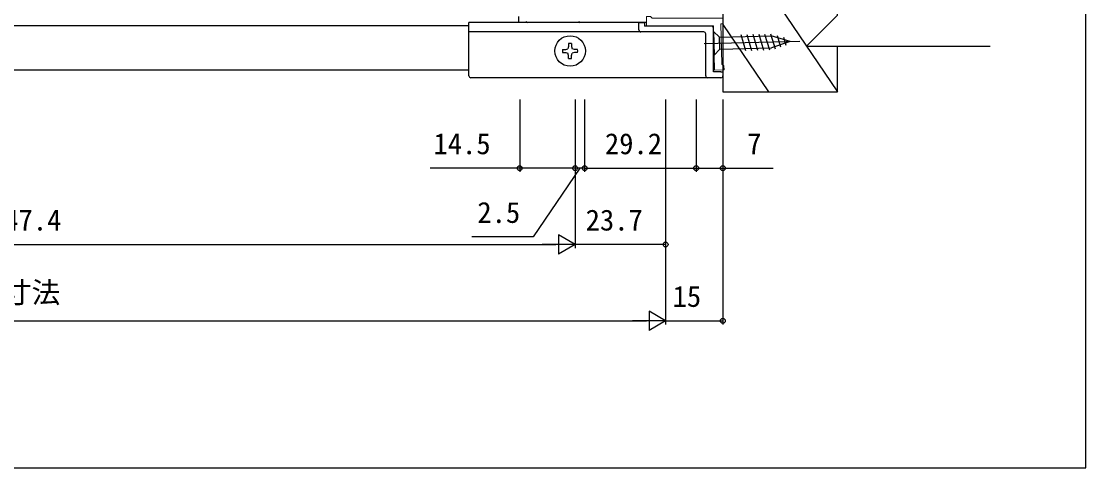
# Model space of a CAD drawing. Units: millimetres, scale not verified. Extents: x -437 to 438, y -331 to 328.
# Drawn here: x 159.4 to 438.1, y -331.1 to -214.1 of the extents above; entities that cross this region are included whole.
import ezdxf
from ezdxf.enums import TextEntityAlignment as Align

# ---------------------------------------------------------------- set-up
doc = ezdxf.new("R2010")
doc.units = ezdxf.units.MM
doc.header["$LTSCALE"] = 2
doc.layers.add('0-2_YKK_11', color=211, linetype='Continuous', lineweight=18)
for name, color, linetype in [('0-3_YKK_12', 2, 'Continuous'), ('0-4_YKK_13', 4, 'Continuous'), ('0-6_YKK_D', 6, 'Continuous'), ('0-7_YKK_ZWAK', 7, 'Continuous'), ('0-8_YSS_K', 3, 'Continuous'), ('0-9_YSS_KE', 3, 'Continuous')]:
    doc.layers.add(name, color=color, linetype=linetype)
doc.styles.add('ＭＳ ゴシック', font='')
doc.styles.get('ＭＳ ゴシック').set_extended_font_data('MS Gothic')

msp = doc.modelspace()

# ---------------------------------------------------------------- linework, layer by layer
at = {"layer": '0-2_YKK_11'}
msp.add_lwpolyline([(324.6, -213.3), (343.1, -213.3), (343.1, -214.8), (342.588, -214.8), (342.861, -225.349), (343.374, -225.836), (343.4, -226.835), (340.9, -226.9), (340.6, -215.3), (323.1, -215.3), (323.1, -212.9), (324.11, -212.9)], close=True, dxfattribs=at)
at = {"layer": '0-3_YKK_12'}
for p, q in [((289.6, -212.897), (289.6, -214.4)), ((276.605, -215.297), (42.201, -215.297)), ((276.605, -226.897), (42.201, -226.897))]:
    msp.add_line(p, q, dxfattribs=at)
at = {"layer": '0-4_YKK_13'}
for p, q in [((276.605, -228.4), (276.605, -214.4)), ((321.105, -214.4), (276.605, -214.4)), ((302.887, -214.4), (291.9, -214.4)), ((305.682, -214.4), (302.887, -214.4)), ((323.1, -214.4), (305.682, -214.4)), ((321.607, -214.4), (322.607, -214.4)), ((322.607, -214.4), (322.607, -215.4)), ((321.607, -216.9), (276.605, -216.9)), ((338.107, -216.9), (321.607, -216.9)), ((340.107, -215.4), (322.607, -215.4)), ((340.607, -227.4), (340.607, -215.9)), ((340.639, -216.803), (342.228, -218.313)), ((303.5, -219.94), (303.5, -220.754)), ((338.22, -219.967), (363.212, -219.321)), ((338.607, -228.4), (338.607, -217.4)), ((342.228, -218.313), (355.758, -217.963)), ((347.831, -217.618), (349.064, -221.787)), ((349.383, -217.578), (350.617, -221.747)), ((350.936, -217.537), (352.169, -221.707)), ((352.488, -217.497), (353.722, -221.667)), ((354.04, -217.457), (355.274, -221.627)), ((355.593, -217.417), (356.75, -221.33)), ((360.712, -219.385), (355.758, -217.963)), ((360.712, -219.385), (355.838, -221.062)), ((360.712, -219.385), (355.838, -221.062)), ((357.278, -217.827), (358.17, -220.841)), ((358.988, -218.318), (359.59, -220.353)), ((301.14, -221.5), (301.954, -221.5)), ((301.954, -221.5), (302.542, -221.342)), ((302.7, -223.046), (302.542, -222.458)), ((303.5, -220.754), (303.658, -221.342)), ((303.5, -223.046), (303.658, -222.458)), ((304.246, -222.3), (303.658, -222.458)), ((305.06, -222.3), (304.246, -222.3)), ((342.309, -221.412), (355.838, -221.062)), ((302.7, -223.86), (302.7, -223.046)), ((303.5, -223.86), (303.5, -223.046)), ((342.607, -227.4), (340.607, -227.4)), ((342.607, -227.4), (343.107, -227.4)), ((343.107, -227.4), (343.107, -228.4)), ((342.607, -228.9), (339.107, -228.9))]:
    msp.add_line(p, q, dxfattribs=at)
for points in [[(321.107, -216.4), (321.107, -214.4), (321.607, -214.4)], [(340.639, -216.803), (340.799, -223.001), (342.309, -221.412), (342.228, -218.313)], [(302.7, -219.94), (302.7, -220.754), (302.542, -221.342)], [(301.14, -222.3), (301.954, -222.3), (302.542, -222.458)], [(305.06, -221.5), (304.246, -221.5), (303.658, -221.342)], [(339.105, -228.9), (336.105, -228.9), (277.105, -228.9)]]:
    msp.add_lwpolyline(points, dxfattribs=at)
msp.add_circle((303.1, -221.9), 4, dxfattribs=at)
for centre, radius, start, end in [((291.9, -214.1), 0.3, 180, 270), ((305.682, -214.1), 0.3, 183.5, 270), ((321.607, -216.4), 0.5, 180, 270), ((338.107, -217.4), 0.5, 0, 90), ((340.107, -215.9), 0.5, 0, 90), ((303.1, -221.9), 2, 78.46304, 101.53696), ((303.1, -221.9), 2, 168.46304, 191.53696), ((303.1, -221.9), 2, 348.46304, 11.53696), ((303.1, -221.9), 2, 258.46304, 281.53696), ((277.105, -228.4), 0.5, 180, 270), ((339.107, -228.4), 0.5, 180, 270), ((342.607, -228.4), 0.5, 270, 0)]:
    msp.add_arc(centre, radius, start, end, dxfattribs=at)
at = {"layer": '0-6_YKK_D'}
for p, q in [((289.9, -234.597), (289.9, -253.6)), ((304.4, -234.597), (304.4, -273.6)), ((304.4, -234.597), (304.4, -273.6)), ((304.4, -234.597), (304.4, -253.6)), ((304.4, -234.597), (304.4, -253.6)), ((306.9, -234.597), (306.9, -253.6)), ((306.9, -234.597), (306.9, -253.6)), ((328.1, -234.597), (328.1, -273.6)), ((328.1, -234.597), (328.1, -293.6)), ((328.1, -234.597), (328.1, -293.6)), ((336.1, -234.597), (336.1, -253.6)), ((336.1, -234.597), (336.1, -253.6)), ((343.1, -234.597), (343.1, -293.6)), ((343.1, -234.597), (343.1, -253.6)), ((304.4, -252.6), (301.85, -252.6)), ((306.9, -252.6), (304.4, -252.6)), ((306.9, -252.6), (304.4, -252.6)), ((306.9, -252.6), (309.45, -252.6)), ((306.9, -252.6), (336.1, -252.6)), ((304.4, -272.6), (300.07, -270.1)), ((300.07, -270.1), (300.07, -275.1)), ((19.4, -272.6), (299.4, -272.6)), ((304.4, -272.6), (295.74, -272.6)), ((304.4, -272.6), (300.07, -275.1)), ((328.1, -272.6), (304.4, -272.6)), ((-4.3, -292.6), (323.1, -292.6)), ((328.1, -292.6), (319.44, -292.6)), ((328.1, -292.6), (323.77, -290.1)), ((323.77, -290.1), (323.77, -295.1)), ((328.1, -292.6), (323.77, -295.1)), ((328.1, -292.6), (343.1, -292.6))]:
    msp.add_line(p, q, dxfattribs=at)
for points in [[(304.4, -252.6), (289.9, -252.6), (266.475, -252.6)], [(305.65, -252.6), (293.385, -270.6), (277.368, -270.6)], [(336.1, -252.6), (343.1, -252.6), (356.248, -252.6)]]:
    msp.add_lwpolyline(points, dxfattribs=at)
for centre in [(289.9, -252.6), (304.4, -252.6), (304.4, -252.6), (306.9, -252.6), (306.9, -252.6), (336.1, -252.6), (336.1, -252.6), (343.1, -252.6), (328.1, -272.6), (343.1, -292.6)]:
    msp.add_circle(centre, 0.637, dxfattribs=at)
at = {"layer": '0-7_YKK_ZWAK'}
msp.add_lwpolyline([(-436.9, -331.1), (438.1, -331.1), (438.1, 293.9)], dxfattribs=at)
at = {"layer": '0-8_YSS_K'}
for p, q in [((346.1, -192.6), (373.1, -232.6)), ((343.1, -214.967), (355.003, -232.6))]:
    msp.add_line(p, q, dxfattribs=at)
at = {"layer": '0-9_YSS_KE'}
for p, q in [((343.1, -192.6), (343.1, -232.6)), ((365, -220.6), (373.1, -220.6)), ((373.1, -220.6), (413.1, -220.6)), ((373.1, -232.6), (373.1, -220.6)), ((343.1, -232.6), (373.1, -232.6))]:
    msp.add_line(p, q, dxfattribs=at)
msp.add_lwpolyline([(365, -220.6), (373.1, -212.5), (373.1, -192.6)], dxfattribs=at)

# ---------------------------------------------------------------- texts
at = {"layer": '0-6_YKK_D', "style": 'ＭＳ ゴシック'}
for s, p in [('14.5', (267.324, -250.6)), ('29.2', (312.21, -250.6)), ('7', (349.476, -250.6)), ('2.5', (278.814, -268.6)), ('BWn＝BW－47.4', (121.239, -270.6)), ('23.7', (307.168, -270.6)), ('既設枠BW寸法', (124.627, -289.577)), ('15', (329.936, -290.6))]:
    msp.add_text(s, height=5.499, dxfattribs=at).set_placement(p, align=Align.BOTTOM_LEFT)

doc.saveas('drawing.dxf')
